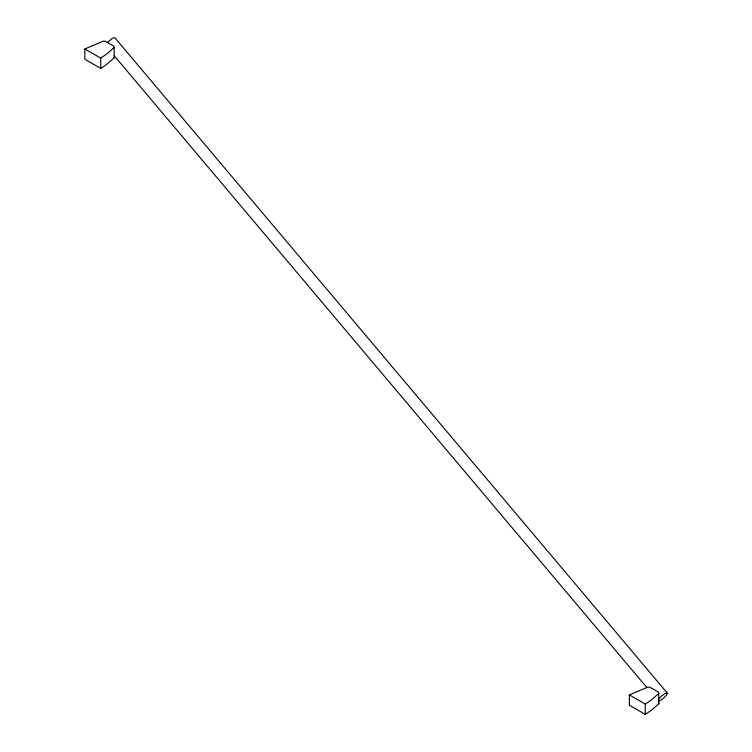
<?xml version="1.0" encoding="UTF-8"?>
<svg xmlns="http://www.w3.org/2000/svg" width="752" height="752" viewBox="0 0 752 752"><rect width="100%" height="100%" fill="white"/><g stroke="black" fill="none" stroke-linecap="round" stroke-linejoin="round"><path stroke-width="1.13" d="M629.396 694.914L629.396 705.226L645.291 714.4L651.307 710.311L658.79 703.778L658.724 692.329L649.775 687.159L647.792 687.121L629.396 694.914L645.291 704.088L645.291 714.4M107.273 42.629L112.255 38.408L114.718 37.6L667.165 692.94L667.005 694.5L664.317 697.518L660.679 700.234L658.216 701.043M114.229 47.479L106.746 54.003L100.73 58.092L100.749 68.413L84.863 59.286L84.835 48.965L103.231 41.163L105.214 41.2L114.163 46.342L114.248 57.801L106.765 64.324L100.749 68.413M658.79 693.476L651.307 699.999L645.291 704.088M658.376 699.482L661.064 696.455L664.702 693.748L667.165 692.94M84.835 48.965L100.73 58.092M114.097 55.582L646.87 687.572M658.724 702.641L658.79 703.778M114.191 56.663L114.248 57.801"/></g></svg>
